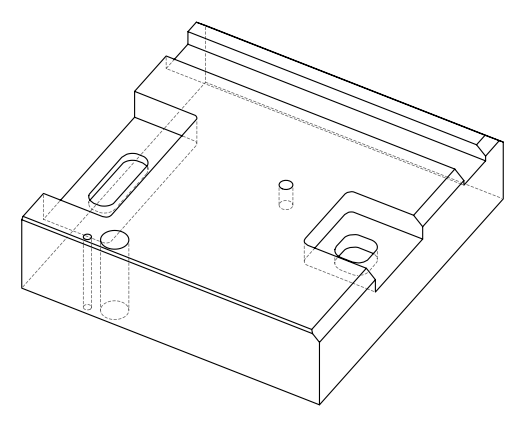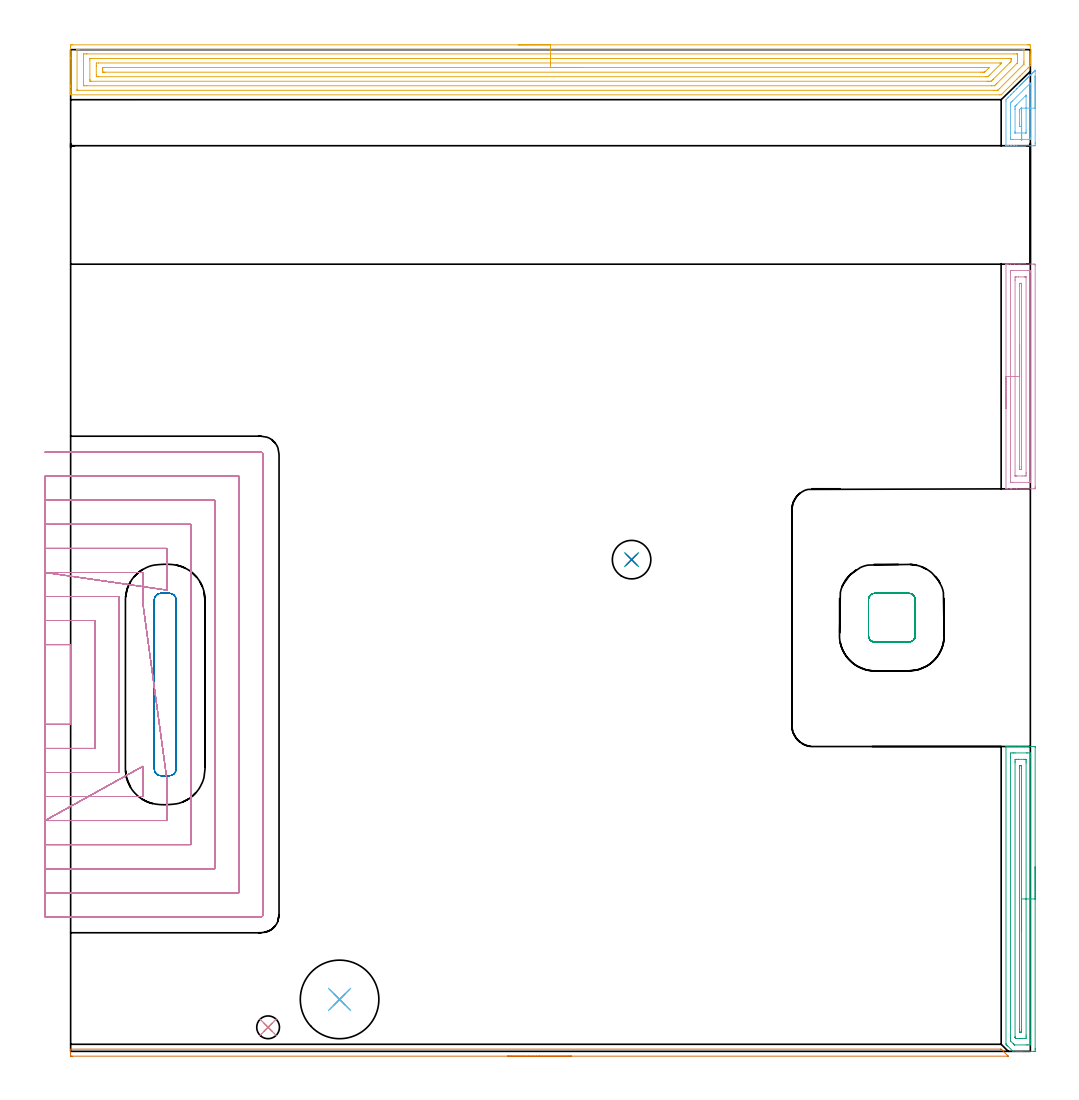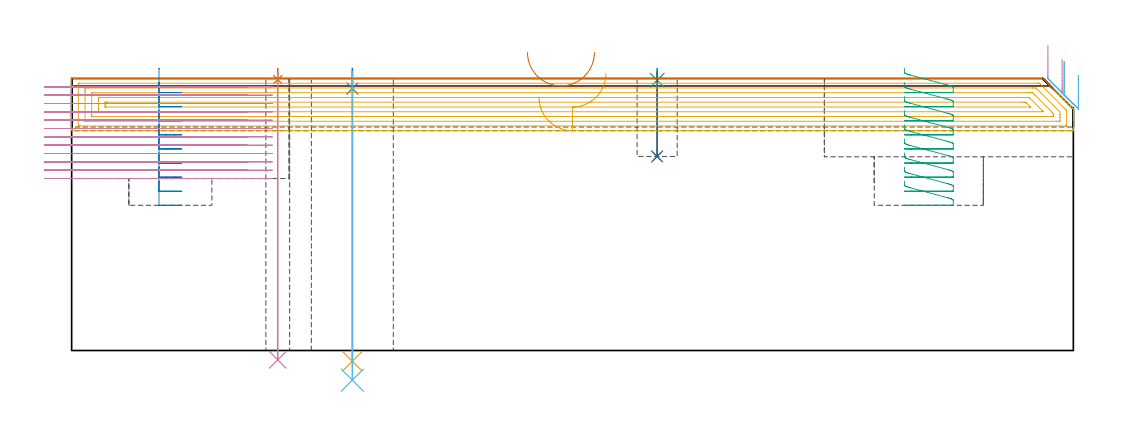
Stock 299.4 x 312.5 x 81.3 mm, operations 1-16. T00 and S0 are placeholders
(PLAN: 18 operations, 9 tool changes, 125.9 min)
(1 SPOT_DRILL | STEP1HOLE | NXT0321_9005460120000 | 0.03 min | 0 mm3)
(2 SPOT_DRILL_1 | STEP1HOLE_1 | NXT0321_9005460120000 | 0.05 min | 183 mm3)
(3 SPOT_DRILL_2 | STEP1POCKET | NXT0321_9005460120000 | 0.03 min | 1 mm3)
(4 DRILL_THROUGH_HOLE_INTO_CENTER | STEP1HOLE | NXT0301_042 | 0.35 min | 3202 mm3)
(5 DRILL_THROUGH_HOLE_INTO_CENTER_1 | STEP1HOLE_1 | NXT0301_065 | 0.35 min | 5490 mm3)
(6 DRILL_TO_ENLARGE_THROUGH_HOLE | STEP1HOLE_1 | UGT0301_058 | 0.37 min | 32630 mm3)
(7 DRILL_BLIND_HOLE_INTO_CENTER | STEP1POCKET | NXT0301_042 | 0.1 min | 879 mm3)
(8 DRILL_TO_ENLARGE_BLIND_HOLE | STEP1POCKET | UGT0301_373 | 0.1 min | 1747 mm3)
(9 AREA_MILL | FG_CHAMFER_SURFACE | UGT0205_001 | 3.21 min | 4162 mm3)
(10 AREA_MILL_1 | FG_CHAMFER_SURFACE_1 | UGT0205_001 | 2.42 min | 3362 mm3)
(11 AREA_MILL_2 | FG_CHAMFER_SURFACE_2 | UGT0205_001 | 14.51 min | 36436 mm3)
(12 AREA_MILL_3 | FG_CHAMFER_SURFACE_3 | UGT0205_001 | 0.79 min | 943 mm3)
(13 AREA_MILL_4 | FG_CHAMFER_SURFACE_4 | UGT0205_001 | 2.48 min | 712 mm3)
(14 MILL_RECTANGULAR_POCKET | POCKET_RECTANGULAR_STRAIGHT | UGT0201_100 | Follow Part, ap 4.5, ae 75% | 3.28 min | 66407 mm3)
(15 MILL_RECTANGULAR_POCKET_1 | POCKET_RECTANGULAR_STRAIGHT_1 | UGT0201_100 | Follow Part, ap 4.5, ae 75% | 2.05 min | 37109 mm3)
(16 MILL_SLOT | SLOT_PARTIAL_RECTANGULAR | NXT0201_013 | Follow Part, ap 2.5, ae 75% | 65.76 min | 248267 mm3)
(17 MILL_SLOT_1 | SLOT_PARTIAL_RECTANGULAR_1 | NXT0201_013 | Follow Part, ap 2.5, ae 75% | 27.07 min | 116190 mm3)
(18 MILL_RECTANGULAR_SLOT | SLOT_RECTANGULAR | UGT0201_004 | Follow Part, ap 8, ae 75% | 2.97 min | 159754 mm3)
(TOOL NXT0321_9005460120000 | NC Spot Drill, 142deg, 12mm, Carbide, Uncoated | D12 PA142 FL30 Z2)
(TOOL NXT0301_042 | Carbide Drill 7.1mm [860.1-0710-057A1-MM 2214] | D7.1 PA140 FL85 Z2)
(TOOL NXT0301_065 | Carbide Drill 9.4mm [860.1-0940-075A1-MM 2214] | D9.4 PA140 FL98 Z2)
(TOOL UGT0301_058 | Twist Drill 24.5 mm | D24.5 PA118 FL160 Z2)
(TOOL UGT0301_373 | Twist Drill Flat Bottom 12 mm | D12 PA180 FL101 Z2)
(TOOL UGT0205_001 | Chamfer Mill 20 x 3 x 45 deg. | D20 FL50 Z2)
(TOOL UGT0201_100 | End Mill 18 mm | D18 FL22 Z2)
(TOOL NXT0201_013 | ENDMILL 10mm | D10 FL30 Z4)
(TOOL UGT0201_004 | End Mill 32 mm | D32 FL53 Z6)
(OP 1 SPOT_DRILL)
G17 G21 G94 G90
T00 M6
G54
G17 G0 G90 X61.6 Y7.5 S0 M3
G43 Z91.3 H0
G94 G81 G98 Z80.994 F250. R84.3
G80
M5
M2
(OP 2 SPOT_DRILL_1)
G17 G21 G94 G90
T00 M6
G54
G17 G0 G90 X83.9 Y16.2 S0 M3
G43 Z91.3 H0
G94 G81 G98 Z78.3 F250. R84.3
G80
M5
M2
(OP 3 SPOT_DRILL_2)
G17 G21 G94 G90
T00 M6
G54
G17 G0 G90 X175. Y153.4 S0 M3
G43 Z91.3 H0
G94 G81 G98 Z80.775 F250. R84.3
G80
M5
M2
(OP 4 DRILL_THROUGH_HOLE_INTO_CENTER)
G17 G21 G94 G90
T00 M6
G54
G17 G0 G90 X61.6 Y7.5 S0 M3
G43 Z91.3 H1
G94 G73 G98 Z-2.792 F250. Q7.008 R83.3
G80
M5
M2
(OP 5 DRILL_THROUGH_HOLE_INTO_CENTER_1)
G17 G21 G94 G90
T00 M6
G54
G17 G0 G90 X83.9 Y16.2 S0 M3
G43 Z91.3 H1
G94 G73 G98 Z-3.211 F250. Q9.39 R83.3
G80
M5
M2
(OP 6 DRILL_TO_ENLARGE_THROUGH_HOLE)
G17 G21 G94 G90
T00 M6
G54
G17 G0 G90 X83.9 Y16.2 S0 M3
G43 Z91.3 H0
G94 G73 G98 Z-8.861 F250. Q22.54 R83.3
G80
M5
M2
(OP 7 DRILL_BLIND_HOLE_INTO_CENTER)
G17 G21 G94 G90
T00 M6
G54
G17 G0 G90 X175. Y153.4 S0 M3
G43 Z91.3 H1
G94 G81 G98 Z58. F250. R83.3
G80
M5
M2
(OP 8 DRILL_TO_ENLARGE_BLIND_HOLE)
G17 G21 G94 G90
T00 M6
G54
G17 G0 G90 X175. Y153.4 S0 M3
G43 Z91.3 H0
G94 G81 G98 Z58. F250. R83.3
G80
M5
M2
(OP 9 AREA_MILL)
G17 G21 G94 G90
T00 M6
G54
G17 G0 G90 X300.9 Y57.55 S1061 M3
G43 Z91.3 H0
Z82.2
G94 G1 Y57.512 Z81.328 F250.
Y57.398 Z80.464
Y57.209 Z79.612
Y56.947 Z78.78
Y56.613 Z77.974
Y56.21 Z77.2
Y55.742 Z76.464
Y55.21 Z75.772
Y54.621 Z75.129
Y53.978 Z74.54
Y53.286 Z74.009
Y52.55 Z73.54
Y51.776 Z73.137
Y50.97 Z72.803
Y50.138 Z72.541
Y49.286 Z72.352
Y48.422 Z72.238
Y47.55 Z72.2
Y0.964
X300.899 Y0.625 Z72.201
X300.894 Y0.076 Z72.203
X300.891 Y0.008 Z72.206
X300.349 Y0. Z72.748
X296.794 Z76.3
X296.259 Z76.838
X295.906 Z77.19
X295.37 Z77.726
X295.017 Z78.077
X294.128 Y0.001 Z78.969
X294.009 Y0.002 Z79.089
X293.971 Y0.029 Z79.128
X292.351 Y1.647 Z80.745
X292.114 Y1.885 Z80.985
X292.04 Y1.96 Z81.06
X291.879 Y2.123 Z81.218
X291.803 Y2.205 Z81.289
X291.8 Y2.412 Z81.3
Y94.922
X291.803 Y95.09 Z81.288
X291.841 Y95.093 Z81.251
X292.238 Y95.1 Z80.861
X292.533 Z80.566
X293.24 Z79.855
X294.482 Z78.615
X295.906 Z77.19
X300.349 Z72.749
X300.618 Y95.098 Z72.479
X300.892 Y95.09 Z72.206
X300.899 Y94.815 Z72.199
X300.9 Y47.55 Z72.2
X299.486 Z73.614
Y3.306
X299.485 Y2.412 Z73.615
X299.484 Y2.388 Z73.616
X299.46 Y2.01 Z73.64
X298.979 Y2.002 Z74.121
X298.571 Y2.001 Z74.529
X298.093 Y2. Z75.007
X294.537 Y2.002 Z78.563
X294.487 Y2.006 Z78.613
X294.464 Y2.01 Z78.636
X294.4 Y2.062 Z78.7
X294.22 Y2.233 Z78.88
X294.128 Y2.322 Z78.972
X294.038 Y2.412 Z79.062
X293.24 Y3.222 Z79.86
X293.221 Y3.306 Z79.879
X293.218 Y3.328 Z79.882
X293.214 Y4.2 Z79.886
Y91.794
X293.215 Y92.688 Z79.885
X293.216 Y92.712 Z79.884
X293.24 Y93.09 Z79.86
X293.721 Y93.098 Z79.379
X294.128 Y93.099 Z78.972
X294.607 Y93.1 Z78.493
X298.162 Z74.938
X298.571 Y93.099 Z74.529
X299.053 Y93.097 Z74.047
X299.46 Y93.09 Z73.64
X299.484 Y92.688 Z73.616
X299.485 Y92.663 Z73.615
X299.486 Y91.794 Z73.614
Y47.55
X298.071 Z75.029
Y5.094
X298.07 Y4.704 Z75.03
X298.067 Y4.2 Z75.033
X298.064 Y4.014 Z75.036
X297.877 Y4.004 Z75.223
X297.683 Y4.002 Z75.417
X296.993 Y4. Z76.107
X296.104 Z76.996
X295.215 Z77.885
X295.017 Y4.003 Z78.083
X294.951 Y4.006 Z78.149
X294.901 Y4.011 Z78.199
X294.861 Y4.047 Z78.239
X294.702 Y4.2 Z78.398
X294.657 Y4.251 Z78.443
X294.635 Y4.278 Z78.465
X294.634 Y4.299 Z78.466
X294.631 Y4.395 Z78.469
X294.629 Y4.59 Z78.471
Y90.006
X294.63 Y90.396 Z78.47
X294.633 Y90.9 Z78.467
X294.635 Y91.086 Z78.465
X294.823 Y91.096 Z78.277
X295.017 Y91.098 Z78.083
X295.707 Y91.1 Z77.393
X297.484 Z75.616
X297.683 Y91.099 Z75.417
X297.881 Y91.097 Z75.219
X298.014 Y91.093 Z75.086
X298.058 Y91.09 Z75.042
X298.065 Y91.074 Z75.035
X298.067 Y91.03 Z75.033
X298.07 Y90.9 Z75.03
X298.071 Y90.509 Z75.029
X298.072 Y90.006 Z75.028
X298.071 Y47.55 Z75.029
X296.657 Z76.443
Y6.881
X296.656 Y6.263 Z76.444
X296.654 Y6.128 Z76.446
X296.65 Y6.026 Z76.45
X296.643 Y6.009 Z76.457
X296.619 Y6.006 Z76.481
X296.566 Y6.003 Z76.534
X296.35 Y6.001 Z76.75
X296.134 Y6.003 Z76.966
X296.081 Y6.006 Z77.019
X296.057 Y6.009 Z77.043
X296.05 Y6.025 Z77.05
X296.043 Y6.881 Z77.057
Y88.356
X296.044 Y88.973 Z77.056
X296.047 Y89.077 Z77.053
X296.049 Y89.088 Z77.051
X296.055 Y89.092 Z77.045
X296.08 Y89.097 Z77.02
X296.134 Y89.099 Z76.966
X296.35 Z76.75
X296.566 Y89.097 Z76.534
X296.619 Y89.094 Z76.481
X296.643 Y89.091 Z76.457
X296.65 Y89.075 Z76.45
X296.657 Y88.219 Z76.443
Y47.55
Y46.678 Z76.481
Y45.814 Z76.595
Y44.962 Z76.783
Y44.13 Z77.046
Y43.324 Z77.38
Y42.55 Z77.782
Y41.814 Z78.251
Y41.122 Z78.782
Y40.479 Z79.372
Y39.89 Z80.015
Y39.358 Z80.707
Y38.89 Z81.443
Y38.487 Z82.217
Y38.153 Z83.022
Y37.891 Z83.855
Y37.702 Z84.706
Y37.588 Z85.571
Y37.55 Z86.443
G0 Z91.3
M5
M2
(OP 10 AREA_MILL_1)
G17 G21 G94 G90
T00 M6
G54
G17 G0 G90 X291.8 Y200.55 S1061 M3
G43 Z91.3 H0
G94 G1 Y200.588 Z90.428 F250.
Y200.702 Z89.563
Y200.891 Z88.712
Y201.153 Z87.88
Y201.487 Z87.074
Y201.89 Z86.3
Y202.358 Z85.564
Y202.89 Z84.872
Y203.479 Z84.229
Y204.122 Z83.64
Y204.814 Z83.108
Y205.55 Z82.64
Y206.324 Z82.237
Y207.13 Z81.903
Y207.962 Z81.641
Y208.814 Z81.452
Y209.678 Z81.338
Y210.55 Z81.3
Y245.419
X291.803 Y245.591 Z81.288
X291.843 Y245.6 Z81.248
X292.247 Z80.853
X292.52 Z80.58
X293.24 Z79.855
X294.488 Z78.608
X295.906 Z77.19
X300.349 Z72.749
X300.615 Y245.598 Z72.483
X300.892 Y245.59 Z72.206
X300.899 Y245.312 Z72.199
X300.9 Y176.128 Z72.2
X300.897 Y175.786 Z72.202
X300.892 Y175.51 Z72.206
X300.613 Y175.5 Z72.485
X295.017 Z78.078
X293.6 Z79.496
X293.24 Z79.855
X292.247 Z80.853
X291.842 Y175.506 Z81.25
X291.803 Y175.51 Z81.288
X291.8 Y175.681 Z81.3
Y210.55
X293.214 Z79.886
X293.215 Y243.184 Z79.885
Y243.209
X293.24 Y243.59 Z79.86
X293.716 Y243.599 Z79.384
X298.571 Y243.6 Z74.529
X299.048 Y243.599 Z74.052
X299.46 Y243.59 Z73.64
X299.484 Y243.184 Z73.616
X299.485 Y243.158 Z73.615
Y177.916
Y177.891
X299.46 Y177.51 Z73.64
X298.984 Y177.501 Z74.116
X294.129 Y177.5 Z78.971
X293.652 Y177.501 Z79.448
X293.24 Y177.51 Z79.86
X293.215 Y177.916 Z79.885
Y177.942
X293.214 Y210.55 Z79.886
X294.628 Z78.472
X294.629 Y240.501 Z78.471
X294.63 Y240.891 Z78.47
X294.633 Y241.396 Z78.467
X294.635 Y241.581 Z78.465
X294.82 Y241.594 Z78.28
X295.017 Y241.597 Z78.083
X295.703 Y241.6 Z77.397
X297.48 Z75.62
X297.683 Y241.599 Z75.417
X297.886 Y241.597 Z75.214
X298.021 Y241.593 Z75.079
X298.065 Y241.59 Z75.035
X298.067 Y241.572 Z75.033
X298.069 Y241.526 Z75.031
X298.071 Y241.396 Z75.029
Y180.599
X298.07 Y180.209 Z75.03
X298.067 Y179.704 Z75.033
X298.064 Y179.519 Z75.036
X297.88 Y179.506 Z75.22
X297.683 Y179.503 Z75.417
X296.997 Y179.5 Z76.103
X295.22 Z77.88
X295.017 Y179.501 Z78.083
X294.814 Y179.503 Z78.286
X294.679 Y179.507 Z78.421
X294.635 Y179.51 Z78.465
X294.633 Y179.528 Z78.467
X294.631 Y179.574 Z78.469
X294.629 Y179.704 Z78.471
X294.628 Y210.55 Z78.472
X296.043 Z77.057
Y238.851
X296.047 Y239.465 Z77.053
X296.05 Y239.57 Z77.05
X296.055 Y239.591 Z77.045
X296.077 Y239.593 Z77.023
X296.132 Y239.596 Z76.968
X296.35 Y239.598 Z76.75
X296.568 Y239.596 Z76.532
X296.623 Y239.593 Z76.477
X296.645 Y239.591 Z76.455
X296.65 Y239.57 Z76.45
X296.652 Y239.469 Z76.448
X296.657 Y238.852 Z76.443
Y238.713
Y182.387
X296.656 Y181.768 Z76.444
X296.654 Y181.633 Z76.446
X296.65 Y181.53 Z76.45
X296.645 Y181.509 Z76.455
X296.623 Y181.507 Z76.477
X296.568 Y181.504 Z76.532
X296.35 Y181.502 Z76.75
X296.132 Y181.504 Z76.968
X296.077 Y181.507 Z77.023
X296.055 Y181.509 Z77.045
X296.05 Y181.53 Z77.05
X296.048 Y181.631 Z77.052
X296.043 Y182.248 Z77.057
Y182.387
Y210.55
Y211.422 Z77.095
Y212.286 Z77.209
Y213.138 Z77.398
Y213.97 Z77.66
Y214.776 Z77.994
Y215.55 Z78.397
Y216.286 Z78.866
Y216.978 Z79.397
Y217.621 Z79.986
Y218.21 Z80.63
Y218.742 Z81.322
Y219.21 Z82.057
Y219.613 Z82.831
Y219.947 Z83.637
Y220.209 Z84.469
Y220.398 Z85.321
Y220.512 Z86.186
Y220.55 Z87.057
G0 Z91.3
M5
M2
(OP 11 AREA_MILL_2)
G17 G21 G94 G90
T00 M6
G54
G17 G0 G90 X139.7 Y314. S1061 M3
G43 Z91.3 H0
Z75.7
G94 G1 X139.738 Z74.828 F250.
X139.852 Z73.963
X140.041 Z73.112
X140.303 Z72.28
X140.637 Z71.474
X141.04 Z70.7
X141.509 Z69.964
X142.04 Z69.272
X142.629 Z68.629
X143.272 Z68.04
X143.964 Z67.508
X144.7 Z67.04
X145.474 Z66.637
X146.28 Z66.303
X147.112 Z66.041
X147.964 Z65.852
X148.828 Z65.738
X149.7 Z65.7
X298.421
X298.79 Y313.999 Z65.701
X299.156 Y313.996 Z65.702
X299.39 Y313.992 Z65.704
X299.4 Y313.638 Z66.058
Y311.013 Z68.682
Y310.458 Z69.239
Y310.138 Z69.559
Y309.583 Z70.114
Y309.263 Z70.433
Y308.622 Z71.077
Y308.153 Z71.547
X299.392 Y307.513 Z72.187
X299.39 Y307.5 Z72.199
X299.237 Y307.339 Z72.361
X299.053 Y307.153 Z72.547
X298.662 Y306.762 Z72.938
X298.539 Y306.638 Z73.06
X298.493 Y306.592 Z73.106
X297.836 Y305.936 Z73.764
X297.664 Y305.762 Z73.934
X297.01 Y305.11 Z74.59
X296.789 Y304.887 Z74.809
X296.185 Y304.285 Z75.415
X296.112 Y304.212 Z75.487
X295.914 Y304.012 Z75.684
X295.359 Y303.459 Z76.241
X295.219 Y303.318 Z76.38
X295.039 Y303.137 Z76.559
X294.533 Y302.632 Z77.067
X294.164 Y302.262 Z77.434
X290.663 Y298.762 Z80.936
X290.368 Y298.47 Z81.229
X290.301 Y298.406 Z81.292
X289.863 Y298.4 Z81.3
X0.163
X0.01 Y298.402 Z81.288
X0.003 Y298.53 Z81.162
X0. Y298.665 Z81.034
Y298.997 Z80.703
Y299.637 Z80.058
Y300.832 Z78.864
Y301.387 Z78.307
Y309.86 Z69.837
Y313.361 Z66.337
X0.004 Y313.638 Z66.059
X0.01 Y313.993 Z65.705
X0.244 Y313.996 Z65.702
X0.61 Y314. Z65.7
X149.7
Y312.586 Z67.114
X297.005 Y312.585 Z67.115
X297.187 Y312.584 Z67.116
X297.351 Y312.58 Z67.12
X297.385 Y312.579 Z67.121
X297.391 Y312.559 Z67.141
X297.395 Y312.531 Z67.169
X297.399 Y312.376 Z67.324
X297.4 Y308.876 Z70.824
X297.398 Y308.388 Z71.312
X297.394 Y308.006 Z71.694
X297.388 Y307.95 Z71.75
X297.36 Y307.918 Z71.782
X297.283 Y307.837 Z71.863
X297.005 Y307.554 Z72.146
X289.863 Y300.412 Z79.288
X289.469 Y300.023 Z79.677
X289.299 Y299.858 Z79.842
X289.27 Y299.832 Z79.868
X289.235 Y299.821 Z79.879
X289.148 Y299.819 Z79.881
X288.97 Y299.816 Z79.884
X288.789 Y299.815 Z79.885
X288.077 Y299.814 Z79.886
X2.395 Y299.815 Z79.885
X2.213 Y299.816 Z79.884
X2.049 Y299.82 Z79.88
X2.015 Y299.821 Z79.879
X2.009 Y299.841 Z79.859
X2.006 Y299.869 Z79.831
X2.001 Y300.024 Z79.676
Y312.376 Z67.324
X2.005 Y312.531 Z67.169
X2.009 Y312.559 Z67.141
X2.015 Y312.579 Z67.121
X2.049 Y312.58 Z67.12
X2.213 Y312.584 Z67.116
X2.395 Y312.586 Z67.114
X2.576
X149.7
Y311.172 Z68.528
X294.327 Y311.171 Z68.529
X295.059 Y311.17 Z68.53
X295.219 Y311.168 Z68.532
X295.372 Y311.165 Z68.535
X295.39 Y311.013 Z68.687
X295.396 Y310.839 Z68.861
X295.4 Y310.138 Z69.562
Y309.961 Z69.739
X295.399 Y309.263 Z70.437
X295.397 Y309.088 Z70.612
X295.379 Y308.388 Z71.312
X295.302 Y308.306 Z71.394
X295.219 Y308.219 Z71.481
X288.97 Y301.969 Z77.731
X288.675 Y301.676 Z78.024
X288.382 Y301.387 Z78.313
X288.228 Y301.239 Z78.461
X288.077 Y301.235 Z78.465
X287.345 Y301.229 Z78.471
X287.184
X5.074
X4.341 Y301.23 Z78.47
X4.181 Y301.232 Z78.468
X4.028 Y301.235 Z78.465
X4.01 Y301.387 Z78.313
X4.004 Y301.561 Z78.139
X4. Y302.262 Z77.438
Y302.439 Z77.261
X4.001 Y311.013 Z68.687
X4.003 Y311.101 Z68.599
X4.006 Y311.145 Z68.555
X4.01 Y311.162 Z68.538
X4.025 Y311.166 Z68.534
X4.181 Y311.168 Z68.532
X4.912 Y311.171 Z68.529
X5.074 Y311.172 Z68.528
X149.7
Y309.757 Z69.943
X292.929
X293.266 Y309.755 Z69.945
X293.322 Y309.754 Z69.946
X293.375 Y309.751 Z69.949
X293.39 Y309.678 Z70.022
X293.399 Y309.297 Z70.403
Y309.263 Z70.437
X293.385 Y308.846 Z70.854
X293.181 Y308.636 Z71.064
X292.938 Y308.388 Z71.312
X287.881 Y303.33 Z76.37
X287.687 Y303.137 Z76.563
X287.435 Y302.892 Z76.808
X287.184 Y302.65 Z77.05
X286.793 Y302.646 Z77.054
X286.292 Y302.644 Z77.056
X285.903 Y302.643 Z77.057
X6.471
X6.134 Y302.645 Z77.055
X6.078 Y302.646 Z77.054
X6.025 Y302.649 Z77.051
X6.01 Y302.722 Z76.978
X6.001 Y303.104 Z76.596
X6. Y303.137 Z76.563
Y309.263 Z70.437
X6.007 Y309.684 Z70.016
X6.01 Y309.735 Z69.965
X6.017 Y309.751 Z69.949
X6.052 Y309.752 Z69.948
X6.186 Y309.755 Z69.945
X6.355 Y309.757 Z69.943
X149.7
Y308.343 Z71.357
X289.908
X290.242 Y308.34 Z71.36
X290.408 Y308.336 Z71.364
X290.426 Y308.334 Z71.366
X290.419 Y308.325 Z71.375
X290.398 Y308.301 Z71.399
X290.179 Y308.078 Z71.622
X290.044 Y307.942 Z71.758
X286.644 Y304.543 Z75.157
X286.292 Y304.194 Z75.506
X286.196 Y304.106 Z75.594
X286.136 Y304.064 Z75.636
X286.034 Y304.062 Z75.638
X285.823 Y304.059 Z75.641
X285.399 Y304.057 Z75.643
X285.354
X8.599
X8.212 Y304.061 Z75.639
X8.027 Y304.064 Z75.636
X8.01 Y304.166 Z75.534
X8.002 Y304.642 Z75.058
X8. Y307.269 Z72.431
X8.002 Y307.513 Z72.187
X8.008 Y308.136 Z71.564
X8.019 Y308.336 Z71.364
X8.69 Y308.343 Z71.357
X149.7
Y306.929 Z72.771
X286.292
X286.514 Y306.927 Z72.773
X286.551 Y306.925 Z72.775
X286.561 Y306.923 Z72.777
X286.556 Y306.916 Z72.784
X286.504 Y306.855 Z72.845
X286.454 Y306.802 Z72.898
X286.416 Y306.764 Z72.936
X285.399 Y305.746 Z73.954
X285.222 Y305.573 Z74.127
X285.156 Y305.512 Z74.188
X285.128 Y305.487 Z74.213
X285.099 Y305.478 Z74.222
X284.801 Y305.474 Z74.226
X284.506 Y305.472 Z74.228
X283.911 Y305.471 Z74.229
X10.727
X10.43 Y305.472 Z74.228
X10.133 Y305.475 Z74.225
X10.049 Y305.478 Z74.222
X10.01 Y305.481 Z74.219
X10.008 Y305.51 Z74.19
X10.003 Y305.622 Z74.078
X10.001 Y305.762 Z73.938
X10. Y306.184 Z73.516
X10.001 Y306.638 Z73.062
X10.004 Y306.848 Z72.852
X10.007 Y306.9 Z72.8
X10.01 Y306.921 Z72.779
X10.035 Y306.923 Z72.777
X10.135 Y306.926 Z72.774
X10.43 Y306.928 Z72.772
X149.7 Y306.929 Z72.771
X150.572 Z72.809
X151.437 Z72.923
X152.288 Z73.112
X153.12 Z73.374
X153.926 Z73.708
X154.7 Z74.111
X155.436 Z74.58
X156.128 Z75.111
X156.771 Z75.7
X157.36 Z76.343
X157.892 Z77.035
X158.36 Z77.771
X158.763 Z78.545
X159.097 Z79.351
X159.359 Z80.183
X159.548 Z81.035
X159.662 Z81.9
X159.7 Z82.771
G0 Z91.3
M5
M2
(OP 12 AREA_MILL_3)
G17 G21 G94 G90
T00 M6
G54
G17 G0 G90 X300.9 Y304.25 S1061 M3
G43 Z91.3 H0
Z82.2
G94 G1 Y304.212 Z81.328 F250.
Y304.098 Z80.464
Y303.909 Z79.612
Y303.647 Z78.78
Y303.313 Z77.974
Y302.91 Z77.2
Y302.442 Z76.464
Y301.91 Z75.772
Y301.321 Z75.129
Y300.678 Z74.54
Y299.986 Z74.009
Y299.25 Z73.54
Y298.476 Z73.137
Y297.67 Z72.803
Y296.838 Z72.541
Y295.987 Z72.352
Y295.122 Z72.238
Y294.25 Z72.2
Y283.438
X300.899 Y283.1 Z72.201
X300.894 Y282.552 Z72.204
X300.892 Y282.508 Z72.206
X300.349 Y282.503 Z72.748
X299.751 Y282.5 Z73.346
X295.017 Z78.077
X294.435 Z78.662
X294.129 Z78.968
X293.546 Z79.55
X293.24 Z79.855
X292.642 Z80.458
X292.18 Z80.92
X291.837 Z81.254
X291.803 Y282.509 Z81.288
X291.8 Y282.654 Z81.3
Y296.48
X291.806 Y296.901 Z81.292
X291.885 Y296.985 Z81.213
X292.351 Y297.453 Z80.745
X292.585 Y297.685 Z80.515
X293.24 Y298.342 Z79.856
X293.462 Y298.562 Z79.638
X294.129 Y299.23 Z78.968
X294.342 Y299.442 Z78.758
X295.017 Y300.119 Z78.079
X295.221 Y300.321 Z77.879
X295.246 Y300.346 Z77.854
X295.906 Y301.007 Z77.191
X295.971 Y301.072 Z77.128
X296.137 Y301.238 Z76.962
X296.202 Y301.304 Z76.895
X296.266 Y301.367 Z76.833
X296.434 Y301.535 Z76.665
X296.498 Y301.6 Z76.598
X296.561 Y301.662 Z76.538
X296.732 Y301.832 Z76.367
X296.794 Y301.896 Z76.302
X296.856 Y301.957 Z76.243
X297.029 Y302.13 Z76.07
X297.091 Y302.192 Z76.006
X297.151 Y302.252 Z75.948
X297.326 Y302.427 Z75.773
X297.387 Y302.488 Z75.71
X297.446 Y302.547 Z75.652
X297.624 Y302.724 Z75.475
X297.683 Y302.785 Z75.414
X297.742 Y302.842 Z75.357
X297.921 Y303.022 Z75.178
X297.979 Y303.081 Z75.118
X298.037 Y303.137 Z75.062
X298.219 Y303.319 Z74.88
X298.275 Y303.377 Z74.821
X298.332 Y303.432 Z74.767
X298.516 Y303.616 Z74.583
X298.571 Y303.673 Z74.525
X298.627 Y303.727 Z74.472
X298.813 Y303.914 Z74.286
X298.868 Y303.969 Z74.229
X298.922 Y304.022 Z74.177
X299.111 Y304.211 Z73.988
X299.164 Y304.265 Z73.933
X299.217 Y304.318 Z73.882
X299.408 Y304.508 Z73.691
X299.46 Y304.562 Z73.637
X299.512 Y304.613 Z73.587
X299.705 Y304.806 Z73.394
X299.756 Y304.858 Z73.341
X299.807 Y304.908 Z73.292
X300.003 Y305.103 Z73.096
X300.052 Y305.154 Z73.044
X300.102 Y305.203 Z72.997
X300.3 Y305.401 Z72.799
X300.349 Y305.45 Z72.748
X300.492 Y305.592 Z72.608
X300.598 Y305.698 Z72.502
X300.793 Y305.894 Z72.305
X300.895 Y305.995 Z72.203
X300.897 Y305.996 Z72.2
X300.899 Y305.995 Z72.199
X300.9 Y305.769 Z72.2
Y294.25
X299.486 Z73.614
X299.485 Y284.884 Z73.615
Y284.859
X299.46 Y284.51 Z73.64
X298.953 Y284.501 Z74.147
X294.129 Y284.5 Z78.971
X293.621 Y284.501 Z79.479
X293.24 Y284.51 Z79.86
X293.216 Y284.884 Z79.884
X293.215 Y284.909 Z79.885
Y295.588
X293.216 Y295.612 Z79.884
X293.24 Y295.878 Z79.86
X293.536 Y296.183 Z79.564
X293.83 Y296.48 Z79.27
X299.182 Y301.832 Z73.918
X299.323 Y301.97 Z73.777
X299.46 Y302.098 Z73.64
X299.484 Y301.832 Z73.616
X299.485 Y301.807 Z73.615
X299.486 Y294.25 Z73.614
X298.072 Z75.028
X298.071 Y287.17 Z75.029
X298.07 Y286.668 Z75.03
X298.068 Y286.571 Z75.032
X298.065 Y286.524 Z75.035
X298.06 Y286.51 Z75.04
X298.017 Y286.507 Z75.083
X297.849 Y286.501 Z75.251
X294.85 Z78.25
X294.739 Y286.503 Z78.361
X294.65 Y286.509 Z78.45
X294.634 Y286.512 Z78.466
X294.632 Y286.517 Z78.468
X294.63 Y286.538 Z78.47
X294.629 Y286.668 Z78.471
Y287.058
Y293.804
X294.63 Y294.193 Z78.47
X294.634 Y294.696 Z78.466
X294.635 Y294.792 Z78.465
X294.644 Y294.833 Z78.456
X294.673 Y294.865 Z78.427
X294.759 Y294.956 Z78.341
X295.017 Y295.218 Z78.083
X295.202 Y295.403 Z77.898
X298.064 Y298.264 Z75.036
X298.066 Z75.034
X298.07 Y298.022 Z75.03
X298.071 Y297.875 Z75.029
X298.072 Y294.25 Z75.028
X296.656 Y294.243 Z76.444
X296.657 Y293.942 Z76.443
Y293.804
Y289.344
X296.653 Y288.727 Z76.447
X296.651 Y288.596 Z76.449
X296.641 Y288.51 Z76.459
X296.548 Y288.507 Z76.552
X296.35 Y288.505 Z76.75
X296.152 Y288.507 Z76.948
X296.059 Y288.51 Z77.041
X296.05 Y288.59 Z77.05
X296.044 Y289.205 Z77.056
X296.043 Y289.344 Z77.057
Y292.912
X296.044 Y293.049 Z77.056
X296.049 Y293.66 Z77.051
X296.06 Y293.804 Z77.04
X296.487 Y294.238 Z76.613
X296.553 Y294.304 Z76.547
X296.609 Y294.358 Z76.491
X296.648 Y294.392 Z76.452
X296.651 Z76.449
X296.653 Y294.386 Z76.447
X296.655 Y294.352 Z76.445
X296.656 Y294.243 Z76.444
X296.66 Y293.372 Z76.478
X296.664 Y292.506 Z76.588
X296.668 Y291.654 Z76.773
X296.672 Y290.82 Z77.031
X296.676 Y290.013 Z77.361
X296.679 Y289.237 Z77.76
X296.683 Y288.499 Z78.226
X296.686 Y287.805 Z78.754
X296.689 Y287.159 Z79.34
X296.692 Y286.566 Z79.98
X296.694 Y286.032 Z80.67
X296.697 Y285.56 Z81.403
X296.699 Y285.153 Z82.175
X296.7 Y284.816 Z82.98
X296.701 Y284.549 Z83.811
X296.702 Y284.357 Z84.661
X296.703 Y284.239 Z85.526
Y284.197 Z86.397
G0 Z91.3
M5
M2
(OP 13 AREA_MILL_4)
G17 G21 G94 G90
T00 M6
G54
G17 G0 G90 X156.25 Y-1.5 S1061 M3
G43 Z91.3 H0
Z89.1
G94 G1 X156.212 Z88.228 F250.
X156.098 Z87.364
X155.909 Z86.512
X155.647 Z85.68
X155.313 Z84.874
X154.91 Z84.1
X154.442 Z83.364
X153.91 Z82.672
X153.321 Z82.029
X152.678 Z81.44
X151.986 Z80.908
X151.25 Z80.44
X150.476 Z80.037
X149.67 Z79.703
X148.838 Z79.441
X147.986 Z79.252
X147.122 Z79.138
X146.25 Z79.1
X0.619
X0.293 Y-1.498 Z79.102
X0.055 Y-1.494 Z79.104
X0.005 Y-1.491 Z79.105
X0. Y-1.266 Z79.33
Y-0.734 Z79.861
Y-0.4 Z80.194
Y0.519 Z81.119
X0.004 Y0.611 Z81.203
X0.01 Y0.697 Z81.288
X0.173 Y0.7 Z81.3
X290.094
X290.295 Y0.696 Z81.289
X290.362 Y0.635 Z81.232
X290.527 Y0.473 Z81.073
X290.967 Y0.033 Z80.633
X292.392 Y-1.392 Z79.207
X292.481 Y-1.492 Z79.104
X292.446 Y-1.496 Z79.103
X292.37 Y-1.5 Z79.1
X146.25
X145.378 Z79.138
X144.514 Z79.252
X143.662 Z79.441
X142.83 Z79.703
X142.024 Z80.037
X141.25 Z80.44
X140.514 Z80.908
X139.822 Z81.44
X139.179 Z82.029
X138.59 Z82.672
X138.058 Z83.364
X137.59 Z84.1
X137.187 Z84.874
X136.853 Z85.68
X136.591 Z86.512
X136.402 Z87.364
X136.288 Z88.228
X136.25 Z89.1
G0 Z91.3
M5
M2
(OP 14 MILL_RECTANGULAR_POCKET)
G17 G21 G94 G90
T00 M6
G54
G17 G0 G90 X26.173 Y141.355 S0 M3
G43 Z91.3 H0
Z84.3
G94 G1 X26.159 Y141.317 Z84.289 F250.
X26.1 Y140.945 Z84.188
Y114.45 Z77.089
Y88.1 F500.
G3 X28.2 Y86. R2.1
G1 X30.8
G3 X32.9 Y88.1 R2.1
G1 Y140.8
G3 X30.8 Y142.9 R2.1
G1 X28.2
G3 X26.1 Y140.8 R2.1
G1 Y114.45
Y113.45
G0 X26.173 Y141.355 Z80.089
G1 X26.159 Y141.317 Z80.078 F250.
X26.1 Y140.945 Z79.977
Y114.45 Z72.878
Y88.1 F500.
G3 X28.2 Y86. R2.1
G1 X30.8
G3 X32.9 Y88.1 R2.1
G1 Y140.8
G3 X30.8 Y142.9 R2.1
G1 X28.2
G3 X26.1 Y140.8 R2.1
G1 Y114.45
Y113.45
G0 X26.173 Y141.355 Z75.878
G1 X26.159 Y141.317 Z75.867 F250.
X26.1 Y140.945 Z75.766
Y114.45 Z68.667
Y88.1 F500.
G3 X28.2 Y86. R2.1
G1 X30.8
G3 X32.9 Y88.1 R2.1
G1 Y140.8
G3 X30.8 Y142.9 R2.1
G1 X28.2
G3 X26.1 Y140.8 R2.1
G1 Y114.45
Y113.45
G0 X26.173 Y141.355 Z71.667
G1 X26.159 Y141.317 Z71.656 F250.
X26.1 Y140.945 Z71.555
Y114.45 Z64.455
Y88.1 F500.
G3 X28.2 Y86. R2.1
G1 X30.8
G3 X32.9 Y88.1 R2.1
G1 Y140.8
G3 X30.8 Y142.9 R2.1
G1 X28.2
G3 X26.1 Y140.8 R2.1
G1 Y114.45
Y113.45
G0 X26.173 Y141.355 Z67.455
G1 X26.159 Y141.317 Z67.445 F250.
X26.1 Y140.945 Z67.344
Y114.45 Z60.244
Y88.1 F500.
G3 X28.2 Y86. R2.1
G1 X30.8
G3 X32.9 Y88.1 R2.1
G1 Y140.8
G3 X30.8 Y142.9 R2.1
G1 X28.2
G3 X26.1 Y140.8 R2.1
G1 Y114.45
Y113.45
G0 X26.173 Y141.355 Z63.244
G1 X26.159 Y141.317 Z63.234 F250.
X26.1 Y140.945 Z63.133
Y114.45 Z56.033
Y88.1 F500.
G3 X28.2 Y86. R2.1
G1 X30.8
G3 X32.9 Y88.1 R2.1
G1 Y140.8
G3 X30.8 Y142.9 R2.1
G1 X28.2
G3 X26.1 Y140.8 R2.1
G1 Y114.45
Y113.45
G0 X26.173 Y141.355 Z59.033
G1 X26.159 Y141.317 Z59.022 F250.
X26.1 Y140.945 Z58.922
Y114.45 Z51.822
Y88.1 F500.
G3 X28.2 Y86. R2.1
G1 X30.8
G3 X32.9 Y88.1 R2.1
G1 Y140.8
G3 X30.8 Y142.9 R2.1
G1 X28.2
G3 X26.1 Y140.8 R2.1
G1 Y114.45
Y113.45
G0 X26.173 Y141.355 Z54.822
G1 X26.159 Y141.317 Z54.811 F250.
X26.1 Y140.945 Z54.71
Y114.45 Z47.611
Y88.1 F500.
G3 X28.2 Y86. R2.1
G1 X30.8
G3 X32.9 Y88.1 R2.1
G1 Y140.8
G3 X30.8 Y142.9 R2.1
G1 X28.2
G3 X26.1 Y140.8 R2.1
G1 Y114.45
Y113.45
G0 X26.173 Y141.355 Z50.611
G1 X26.159 Y141.317 Z50.6 F250.
X26.1 Y140.945 Z50.499
Y114.45 Z43.4
Y88.1 F500.
G3 X28.2 Y86. R2.1
G1 X30.8
G3 X32.9 Y88.1 R2.1
G1 Y140.8
G3 X30.8 Y142.9 R2.1
G1 X28.2
G3 X26.1 Y140.8 R2.1
G1 Y114.45
Y113.45
G0 Z91.3
M5
M2
(OP 15 MILL_RECTANGULAR_POCKET_1)
G17 G21 G94 G90
T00 M6
G54
G17 G0 G90 X248.9 Y134.121 S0 M3
G43 Z91.3 H0
Z84.3
G94 G1 Y129.558 Z83.077 F250.
X248.957 Y129.205 Z82.981
X249.076 Y128.868 Z82.886
X249.253 Y128.557 Z82.79
X249.482 Y128.282 Z82.694
X249.757 Y128.053 Z82.598
X250.068 Y127.876 Z82.502
X250.405 Y127.757 Z82.406
X250.758 Y127.7 Z82.31
X261.642 Z79.394
X261.995 Y127.757 Z79.298
X262.332 Y127.876 Z79.202
X262.643 Y128.053 Z79.107
X262.918 Y128.282 Z79.011
X263.147 Y128.557 Z78.915
X263.324 Y128.868 Z78.819
X263.443 Y129.205 Z78.723
X263.5 Y129.558 Z78.627
Y135.3 Z77.089
Y140.9 F500.
G3 X261.5 Y142.9 R2.
G1 X250.9
G3 X248.9 Y140.9 R2.
G1 Y129.7
G3 X250.9 Y127.7 R2.
G1 X261.5
G3 X263.5 Y129.7 R2.
G1 Y135.3
Y136.3
G0 X248.9 Y134.121 Z80.089
G1 Y129.558 Z78.866 F250.
X248.957 Y129.205 Z78.77
X249.076 Y128.868 Z78.674
X249.253 Y128.557 Z78.579
X249.482 Y128.282 Z78.483
X249.757 Y128.053 Z78.387
X250.068 Y127.876 Z78.291
X250.405 Y127.757 Z78.195
X250.758 Y127.7 Z78.099
X261.642 Z75.183
X261.995 Y127.757 Z75.087
X262.332 Y127.876 Z74.991
X262.643 Y128.053 Z74.895
X262.918 Y128.282 Z74.8
X263.147 Y128.557 Z74.704
X263.324 Y128.868 Z74.608
X263.443 Y129.205 Z74.512
X263.5 Y129.558 Z74.416
Y135.3 Z72.878
Y140.9 F500.
G3 X261.5 Y142.9 R2.
G1 X250.9
G3 X248.9 Y140.9 R2.
G1 Y129.7
G3 X250.9 Y127.7 R2.
G1 X261.5
G3 X263.5 Y129.7 R2.
G1 Y135.3
Y136.3
G0 X248.9 Y134.121 Z75.878
G1 Y129.558 Z74.655 F250.
X248.957 Y129.205 Z74.559
X249.076 Y128.868 Z74.463
X249.253 Y128.557 Z74.367
X249.482 Y128.282 Z74.272
X249.757 Y128.053 Z74.176
X250.068 Y127.876 Z74.08
X250.405 Y127.757 Z73.984
X250.758 Y127.7 Z73.888
X261.642 Z70.972
X261.995 Y127.757 Z70.876
X262.332 Y127.876 Z70.78
X262.643 Y128.053 Z70.684
X262.918 Y128.282 Z70.589
X263.147 Y128.557 Z70.493
X263.324 Y128.868 Z70.397
X263.443 Y129.205 Z70.301
X263.5 Y129.558 Z70.205
Y135.3 Z68.667
Y140.9 F500.
G3 X261.5 Y142.9 R2.
G1 X250.9
G3 X248.9 Y140.9 R2.
G1 Y129.7
G3 X250.9 Y127.7 R2.
G1 X261.5
G3 X263.5 Y129.7 R2.
G1 Y135.3
Y136.3
G0 X248.9 Y134.121 Z71.667
G1 Y129.558 Z70.444 F250.
X248.957 Y129.205 Z70.348
X249.076 Y128.868 Z70.252
X249.253 Y128.557 Z70.156
X249.482 Y128.282 Z70.06
X249.757 Y128.053 Z69.965
X250.068 Y127.876 Z69.869
X250.405 Y127.757 Z69.773
X250.758 Y127.7 Z69.677
X261.642 Z66.761
X261.995 Y127.757 Z66.665
X262.332 Y127.876 Z66.569
X262.643 Y128.053 Z66.473
X262.918 Y128.282 Z66.377
X263.147 Y128.557 Z66.282
X263.324 Y128.868 Z66.186
X263.443 Y129.205 Z66.09
X263.5 Y129.558 Z65.994
Y135.3 Z64.455
Y140.9 F500.
G3 X261.5 Y142.9 R2.
G1 X250.9
G3 X248.9 Y140.9 R2.
G1 Y129.7
G3 X250.9 Y127.7 R2.
G1 X261.5
G3 X263.5 Y129.7 R2.
G1 Y135.3
Y136.3
G0 X248.9 Y134.121 Z67.455
G1 Y129.558 Z66.233 F250.
X248.957 Y129.205 Z66.137
X249.076 Y128.868 Z66.041
X249.253 Y128.557 Z65.945
X249.482 Y128.282 Z65.849
X249.757 Y128.053 Z65.754
X250.068 Y127.876 Z65.658
X250.405 Y127.757 Z65.562
X250.758 Y127.7 Z65.466
X261.642 Z62.55
X261.995 Y127.757 Z62.454
X262.332 Y127.876 Z62.358
X262.643 Y128.053 Z62.262
X262.918 Y128.282 Z62.166
X263.147 Y128.557 Z62.07
X263.324 Y128.868 Z61.975
X263.443 Y129.205 Z61.879
X263.5 Y129.558 Z61.783
Y135.3 Z60.244
Y140.9 F500.
G3 X261.5 Y142.9 R2.
G1 X250.9
G3 X248.9 Y140.9 R2.
G1 Y129.7
G3 X250.9 Y127.7 R2.
G1 X261.5
G3 X263.5 Y129.7 R2.
G1 Y135.3
Y136.3
G0 X248.9 Y134.121 Z63.244
G1 Y129.558 Z62.022 F250.
X248.957 Y129.205 Z61.926
X249.076 Y128.868 Z61.83
X249.253 Y128.557 Z61.734
X249.482 Y128.282 Z61.638
X249.757 Y128.053 Z61.542
X250.068 Y127.876 Z61.447
X250.405 Y127.757 Z61.351
X250.758 Y127.7 Z61.255
X261.642 Z58.339
X261.995 Y127.757 Z58.243
X262.332 Y127.876 Z58.147
X262.643 Y128.053 Z58.051
X262.918 Y128.282 Z57.955
X263.147 Y128.557 Z57.859
X263.324 Y128.868 Z57.763
X263.443 Y129.205 Z57.668
X263.5 Y129.558 Z57.572
Y135.3 Z56.033
Y140.9 F500.
G3 X261.5 Y142.9 R2.
G1 X250.9
G3 X248.9 Y140.9 R2.
G1 Y129.7
G3 X250.9 Y127.7 R2.
G1 X261.5
G3 X263.5 Y129.7 R2.
G1 Y135.3
Y136.3
G0 X248.9 Y134.121 Z59.033
G1 Y129.558 Z57.811 F250.
X248.957 Y129.205 Z57.715
X249.076 Y128.868 Z57.619
X249.253 Y128.557 Z57.523
X249.482 Y128.282 Z57.427
X249.757 Y128.053 Z57.331
X250.068 Y127.876 Z57.235
X250.405 Y127.757 Z57.14
X250.758 Y127.7 Z57.044
X261.642 Z54.128
X261.995 Y127.757 Z54.032
X262.332 Y127.876 Z53.936
X262.643 Y128.053 Z53.84
X262.918 Y128.282 Z53.744
X263.147 Y128.557 Z53.648
X263.324 Y128.868 Z53.552
X263.443 Y129.205 Z53.457
X263.5 Y129.558 Z53.361
Y135.3 Z51.822
Y140.9 F500.
G3 X261.5 Y142.9 R2.
G1 X250.9
G3 X248.9 Y140.9 R2.
G1 Y129.7
G3 X250.9 Y127.7 R2.
G1 X261.5
G3 X263.5 Y129.7 R2.
G1 Y135.3
Y136.3
G0 X248.9 Y134.121 Z54.822
G1 Y129.558 Z53.6 F250.
X248.957 Y129.205 Z53.504
X249.076 Y128.868 Z53.408
X249.253 Y128.557 Z53.312
X249.482 Y128.282 Z53.216
X249.757 Y128.053 Z53.12
X250.068 Y127.876 Z53.024
X250.405 Y127.757 Z52.928
X250.758 Y127.7 Z52.833
X261.642 Z49.917
X261.995 Y127.757 Z49.821
X262.332 Y127.876 Z49.725
X262.643 Y128.053 Z49.629
X262.918 Y128.282 Z49.533
X263.147 Y128.557 Z49.437
X263.324 Y128.868 Z49.341
X263.443 Y129.205 Z49.245
X263.5 Y129.558 Z49.15
Y135.3 Z47.611
Y140.9 F500.
G3 X261.5 Y142.9 R2.
G1 X250.9
G3 X248.9 Y140.9 R2.
G1 Y129.7
G3 X250.9 Y127.7 R2.
G1 X261.5
G3 X263.5 Y129.7 R2.
G1 Y135.3
Y136.3
G0 X248.9 Y134.121 Z50.611
G1 Y129.558 Z49.388 F250.
X248.957 Y129.205 Z49.293
X249.076 Y128.868 Z49.197
X249.253 Y128.557 Z49.101
X249.482 Y128.282 Z49.005
X249.757 Y128.053 Z48.909
X250.068 Y127.876 Z48.813
X250.405 Y127.757 Z48.717
X250.758 Y127.7 Z48.622
X261.642 Z45.705
X261.995 Y127.757 Z45.61
X262.332 Y127.876 Z45.514
X262.643 Y128.053 Z45.418
X262.918 Y128.282 Z45.322
X263.147 Y128.557 Z45.226
X263.324 Y128.868 Z45.13
X263.443 Y129.205 Z45.034
X263.5 Y129.558 Z44.938
Y135.3 Z43.4
Y140.9 F500.
G3 X261.5 Y142.9 R2.
G1 X250.9
G3 X248.9 Y140.9 R2.
G1 Y129.7
G3 X250.9 Y127.7 R2.
G1 X261.5
G3 X263.5 Y129.7 R2.
G1 Y135.3
Y136.3
G0 Z91.3
M5
M2
(OP 16 MILL_SLOT)
G17 G21 G94 G90
T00 M6
G54
G17 G0 G90 X-8. Y102. S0 M3
G43 Z91.3 H0
Z78.808
G94 G1 X-5. F250.
X0. F500.
Y126.9
X-5.
X-8. F250.
Y94.5
X-5.
X7.5 F500.
Y134.4
X-5.
X-8. F250.
Y87.
X-5.
X15. F500.
Y141.9
X-5.
X-8. F250.
Y79.5
X-5.
X22.5 F500.
Y85.909
Y88.909 F250.
X-8. Y72. F500.
X-5. F250.
X30. F500.
Y82.003
Y85.003 F250.
X22.5 Y139.992 F500.
Y142.992 F250.
Y149.4 F500.
X-5.
X-8. F250.
X30. Y143.9 F500.
Y146.9 F250.
Y156.9 F500.
X-5.
X-8. F250.
Y64.5
X-5.
X37.5 F500.
Y164.4
X-5.
X-8. F250.
Y57.
X-5.
X45. F500.
Y171.9
X-5.
X-8. F250.
Y49.5
X-5.
X52.5 F500.
Y179.4
X-5.
X-8. F250.
Y42.
X-5.
X59.4 F500.
G3 X60. Y42.6 R0.6
G1 Y186.3
G3 X59.4 Y186.9 R0.6
G1 X-5.
X-8. F250.
G0 Y102. Z76.317
G1 X-5.
X0. F500.
Y126.9
X-5.
X-8. F250.
Y94.5
X-5.
X7.5 F500.
Y134.4
X-5.
X-8. F250.
Y87.
X-5.
X15. F500.
Y141.9
X-5.
X-8. F250.
Y79.5
X-5.
X22.5 F500.
Y85.909
Y88.909 F250.
X-8. Y72. F500.
X-5. F250.
X30. F500.
Y82.003
Y85.003 F250.
X22.5 Y139.992 F500.
Y142.992 F250.
Y149.4 F500.
X-5.
X-8. F250.
X30. Y143.9 F500.
Y146.9 F250.
Y156.9 F500.
X-5.
X-8. F250.
Y64.5
X-5.
X37.5 F500.
Y164.4
X-5.
X-8. F250.
Y57.
X-5.
X45. F500.
Y171.9
X-5.
X-8. F250.
Y49.5
X-5.
X52.5 F500.
Y179.4
X-5.
X-8. F250.
Y42.
X-5.
X59.4 F500.
G3 X60. Y42.6 R0.6
G1 Y186.3
G3 X59.4 Y186.9 R0.6
G1 X-5.
X-8. F250.
G0 Y102. Z73.825
G1 X-5.
X0. F500.
Y126.9
X-5.
X-8. F250.
Y94.5
X-5.
X7.5 F500.
Y134.4
X-5.
X-8. F250.
Y87.
X-5.
X15. F500.
Y141.9
X-5.
X-8. F250.
Y79.5
X-5.
X22.5 F500.
Y85.908
Y88.908 F250.
X-8. Y72. F500.
X-5. F250.
X30. F500.
Y82.003
Y85.003 F250.
X22.5 Y139.992 F500.
Y142.992 F250.
Y149.4 F500.
X-5.
X-8. F250.
X30. Y143.9 F500.
Y146.9 F250.
Y156.9 F500.
X-5.
X-8. F250.
Y64.5
X-5.
X37.5 F500.
Y164.4
X-5.
X-8. F250.
Y57.
X-5.
X45. F500.
Y171.9
X-5.
X-8. F250.
Y49.5
X-5.
X52.5 F500.
Y179.4
X-5.
X-8. F250.
Y42.
X-5.
X59.4 F500.
G3 X60. Y42.6 R0.6
G1 Y186.3
G3 X59.4 Y186.9 R0.6
G1 X-5.
X-8. F250.
G0 Y102. Z71.333
G1 X-5.
X0. F500.
Y126.9
X-5.
X-8. F250.
Y94.5
X-5.
X7.5 F500.
Y134.4
X-5.
X-8. F250.
Y87.
X-5.
X15. F500.
Y141.9
X-5.
X-8. F250.
Y79.5
X-5.
X22.5 F500.
Y85.908
Y88.908 F250.
X-8. Y72. F500.
X-5. F250.
X30. F500.
Y82.003
Y85.003 F250.
X22.5 Y139.992 F500.
Y142.992 F250.
Y149.4 F500.
X-5.
X-8. F250.
X30. Y143.9 F500.
Y146.9 F250.
Y156.9 F500.
X-5.
X-8. F250.
Y64.5
X-5.
X37.5 F500.
Y164.4
X-5.
X-8. F250.
Y57.
X-5.
X45. F500.
Y171.9
X-5.
X-8. F250.
Y49.5
X-5.
X52.5 F500.
Y179.4
X-5.
X-8. F250.
Y42.
X-5.
X59.4 F500.
G3 X60. Y42.6 R0.6
G1 Y186.3
G3 X59.4 Y186.9 R0.6
G1 X-5.
X-8. F250.
G0 Y102. Z68.842
G1 X-5.
X0. F500.
Y126.9
X-5.
X-8. F250.
Y94.5
X-5.
X7.5 F500.
Y134.4
X-5.
X-8. F250.
Y87.
X-5.
X15. F500.
Y141.9
X-5.
X-8. F250.
Y79.5
X-5.
X22.5 F500.
Y85.909
Y88.909 F250.
X-8. Y72. F500.
X-5. F250.
X30. F500.
Y82.003
Y85.003 F250.
X22.5 Y139.992 F500.
Y142.992 F250.
Y149.4 F500.
X-5.
X-8. F250.
X30. Y143.9 F500.
Y146.9 F250.
Y156.9 F500.
X-5.
X-8. F250.
Y64.5
X-5.
X37.5 F500.
Y164.4
X-5.
X-8. F250.
Y57.
X-5.
X45. F500.
Y171.9
X-5.
X-8. F250.
Y49.5
X-5.
X52.5 F500.
Y179.4
X-5.
X-8. F250.
Y42.
X-5.
X59.4 F500.
G3 X60. Y42.6 R0.6
G1 Y186.3
G3 X59.4 Y186.9 R0.6
G1 X-5.
X-8. F250.
G0 Y102. Z66.35
G1 X-5.
X0. F500.
Y126.9
X-5.
X-8. F250.
Y94.5
X-5.
X7.5 F500.
Y134.4
X-5.
X-8. F250.
Y87.
X-5.
X15. F500.
Y141.9
X-5.
X-8. F250.
Y79.5
X-5.
X22.5 F500.
Y85.909
Y88.909 F250.
X-8. Y72. F500.
X-5. F250.
X30. F500.
Y82.003
Y85.003 F250.
X22.5 Y139.992 F500.
Y142.992 F250.
Y149.4 F500.
X-5.
X-8. F250.
X30. Y143.9 F500.
Y146.9 F250.
Y156.9 F500.
X-5.
X-8. F250.
Y64.5
X-5.
X37.5 F500.
Y164.4
X-5.
X-8. F250.
Y57.
X-5.
X45. F500.
Y171.9
X-5.
X-8. F250.
Y49.5
X-5.
X52.5 F500.
Y179.4
X-5.
X-8. F250.
Y42.
X-5.
X59.4 F500.
G3 X60. Y42.6 R0.6
G1 Y186.3
G3 X59.4 Y186.9 R0.6
G1 X-5.
X-8. F250.
G0 Y102. Z63.858
G1 X-5.
X0. F500.
Y126.9
X-5.
X-8. F250.
Y94.5
X-5.
X7.5 F500.
Y134.4
X-5.
X-8. F250.
Y87.
X-5.
X15. F500.
Y141.9
X-5.
X-8. F250.
Y79.5
X-5.
X22.5 F500.
Y85.908
Y88.908 F250.
X-8. Y72. F500.
X-5. F250.
X30. F500.
Y82.003
Y85.003 F250.
X22.5 Y139.992 F500.
Y142.992 F250.
Y149.4 F500.
X-5.
X-8. F250.
X30. Y143.9 F500.
Y146.9 F250.
Y156.9 F500.
X-5.
X-8. F250.
Y64.5
X-5.
X37.5 F500.
Y164.4
X-5.
X-8. F250.
Y57.
X-5.
X45. F500.
Y171.9
X-5.
X-8. F250.
Y49.5
X-5.
X52.5 F500.
Y179.4
X-5.
X-8. F250.
Y42.
X-5.
X59.4 F500.
G3 X60. Y42.6 R0.6
G1 Y186.3
G3 X59.4 Y186.9 R0.6
G1 X-5.
X-8. F250.
G0 Y102. Z61.367
G1 X-5.
X0. F500.
Y126.9
X-5.
X-8. F250.
Y94.5
X-5.
X7.5 F500.
Y134.4
X-5.
X-8. F250.
Y87.
X-5.
X15. F500.
Y141.9
X-5.
X-8. F250.
Y79.5
X-5.
X22.5 F500.
Y85.908
Y88.908 F250.
X-8. Y72. F500.
X-5. F250.
X30. F500.
Y82.003
Y85.003 F250.
X22.5 Y139.992 F500.
Y142.992 F250.
Y149.4 F500.
X-5.
X-8. F250.
X30. Y143.9 F500.
Y146.9 F250.
Y156.9 F500.
X-5.
X-8. F250.
Y64.5
X-5.
X37.5 F500.
Y164.4
X-5.
X-8. F250.
Y57.
X-5.
X45. F500.
Y171.9
X-5.
X-8. F250.
Y49.5
X-5.
X52.5 F500.
Y179.4
X-5.
X-8. F250.
Y42.
X-5.
X59.4 F500.
G3 X60. Y42.6 R0.6
G1 Y186.3
G3 X59.4 Y186.9 R0.6
G1 X-5.
X-8. F250.
G0 Y102. Z58.875
G1 X-5.
X0. F500.
Y126.9
X-5.
X-8. F250.
Y94.5
X-5.
X7.5 F500.
Y134.4
X-5.
X-8. F250.
Y87.
X-5.
X15. F500.
Y141.9
X-5.
X-8. F250.
Y79.5
X-5.
X22.5 F500.
Y85.909
Y88.909 F250.
X-8. Y72. F500.
X-5. F250.
X30. F500.
Y82.003
Y85.003 F250.
X22.5 Y139.992 F500.
Y142.992 F250.
Y149.4 F500.
X-5.
X-8. F250.
X30. Y143.9 F500.
Y146.9 F250.
Y156.9 F500.
X-5.
X-8. F250.
Y64.5
X-5.
X37.5 F500.
Y164.4
X-5.
X-8. F250.
Y57.
X-5.
X45. F500.
Y171.9
X-5.
X-8. F250.
Y49.5
X-5.
X52.5 F500.
Y179.4
X-5.
X-8. F250.
Y42.
X-5.
X59.4 F500.
G3 X60. Y42.6 R0.6
G1 Y186.3
G3 X59.4 Y186.9 R0.6
G1 X-5.
X-8. F250.
G0 Y102. Z56.383
G1 X-5.
X0. F500.
Y126.9
X-5.
X-8. F250.
Y94.5
X-5.
X7.5 F500.
Y134.4
X-5.
X-8. F250.
Y87.
X-5.
X15. F500.
Y141.9
X-5.
X-8. F250.
Y79.5
X-5.
X22.5 F500.
Y85.909
Y88.909 F250.
X-8. Y72. F500.
X-5. F250.
X30. F500.
Y82.003
Y85.003 F250.
X22.5 Y139.992 F500.
Y142.992 F250.
Y149.4 F500.
X-5.
X-8. F250.
X30. Y143.9 F500.
Y146.9 F250.
Y156.9 F500.
X-5.
X-8. F250.
Y64.5
X-5.
X37.5 F500.
Y164.4
X-5.
X-8. F250.
Y57.
X-5.
X45. F500.
Y171.9
X-5.
X-8. F250.
Y49.5
X-5.
X52.5 F500.
Y179.4
X-5.
X-8. F250.
Y42.
X-5.
X59.4 F500.
G3 X60. Y42.6 R0.6
G1 Y186.3
G3 X59.4 Y186.9 R0.6
G1 X-5.
X-8. F250.
G0 Y102. Z53.892
G1 X-5.
X0. F500.
Y126.9
X-5.
X-8. F250.
Y94.5
X-5.
X7.5 F500.
Y134.4
X-5.
X-8. F250.
Y87.
X-5.
X15. F500.
Y141.9
X-5.
X-8. F250.
Y79.5
X-5.
X22.5 F500.
Y85.908
Y88.908 F250.
X-8. Y72. F500.
X-5. F250.
X30. F500.
Y82.003
Y85.003 F250.
X22.5 Y139.992 F500.
Y142.992 F250.
Y149.4 F500.
X-5.
X-8. F250.
X30. Y143.9 F500.
Y146.9 F250.
Y156.9 F500.
X-5.
X-8. F250.
Y64.5
X-5.
X37.5 F500.
Y164.4
X-5.
X-8. F250.
Y57.
X-5.
X45. F500.
Y171.9
X-5.
X-8. F250.
Y49.5
X-5.
X52.5 F500.
Y179.4
X-5.
X-8. F250.
Y42.
X-5.
X59.4 F500.
G3 X60. Y42.6 R0.6
G1 Y186.3
G3 X59.4 Y186.9 R0.6
G1 X-5.
X-8. F250.
G0 Y102. Z51.4
G1 X-5.
X0. F500.
Y126.9
X-5.
X-8. F250.
Y94.5
X-5.
X7.5 F500.
Y134.4
X-5.
X-8. F250.
Y87.
X-5.
X15. F500.
Y141.9
X-5.
X-8. F250.
Y79.5
X-5.
X22.5 F500.
Y85.908
Y88.908 F250.
X-8. Y72. F500.
X-5. F250.
X30. F500.
Y82.003
Y85.003 F250.
X22.5 Y139.985 F500.
Y142.985 F250.
Y149.4 F500.
X-5.
X-8. F250.
X30. Y143.9 F500.
Y146.9 F250.
Y156.9 F500.
X-5.
X-8. F250.
Y64.5
X-5.
X37.5 F500.
Y164.4
X-5.
X-8. F250.
Y57.
X-5.
X45. F500.
Y171.9
X-5.
X-8. F250.
Y49.5
X-5.
X52.5 F500.
Y179.4
X-5.
X-8. F250.
Y42.
X-5.
X59.4 F500.
G3 X60. Y42.6 R0.6
G1 Y186.3
G3 X59.4 Y186.9 R0.6
G1 X-5.
X-8. F250.
G0 Z91.3
M5
M2
